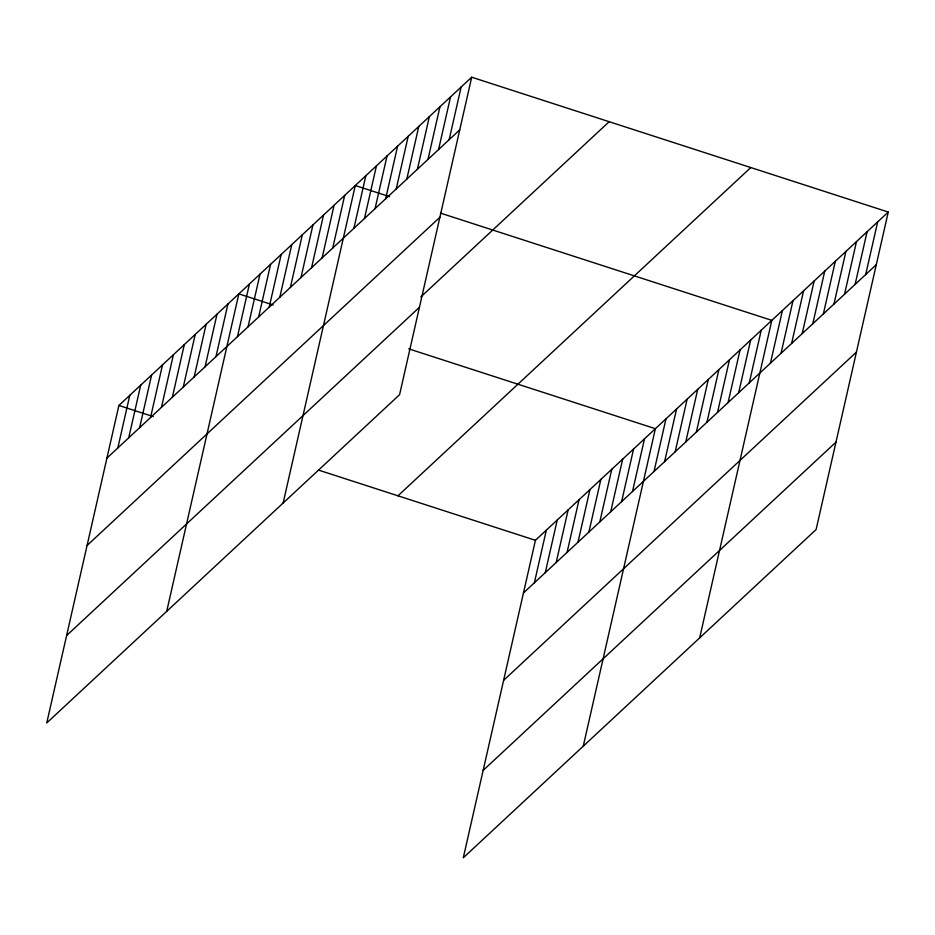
<?xml version="1.0" encoding="UTF-8"?>
<svg xmlns="http://www.w3.org/2000/svg" width="935" height="935" viewBox="0 0 935 935"><rect width="100%" height="100%" fill="white"/><g stroke="black" fill="none" stroke-linecap="round" stroke-linejoin="round"><path stroke-width="1.4" d="M471.707 77.208L118.885 405.463L46.75 722.954L399.572 394.699L471.707 77.208L888.25 212.046L816.115 529.537L463.292 857.792L535.428 540.301L888.25 212.046M117.822 447.97L129.79 395.318M128.726 437.825L140.694 385.173M139.631 427.681L151.599 375.029M150.535 417.536L162.503 364.884M161.451 407.391L173.407 354.739M172.356 397.246L184.312 344.594M183.26 387.102L195.216 334.45M194.164 376.957L206.121 324.293M205.069 366.8L217.025 314.148M215.973 356.656L227.941 304.004M166.71 611.35L238.846 293.859L273.207 304.985M237.467 336.67L249.423 284.006M248.044 326.818L260.012 274.165M258.633 316.965L270.601 264.313M269.222 307.124L281.178 254.472M279.799 297.272L291.767 244.619M290.388 287.431L302.344 234.778M300.976 277.578L312.933 224.926M311.554 267.726L323.522 215.073M322.143 257.885L334.099 205.232M332.731 248.032L344.688 195.38M283.141 503.018L355.277 185.539L389.638 196.654M353.897 228.339L365.854 175.686M364.475 218.498L376.443 165.834M375.064 208.645L387.032 155.993M385.652 198.793L397.609 146.141M396.23 188.952L408.198 136.3M406.818 179.099L418.786 126.447M417.407 169.258L429.364 116.606M427.985 159.406L439.953 106.754M438.573 149.553L450.53 96.901M449.162 139.712L461.119 87.06M534.364 582.809L546.332 530.157M545.28 572.664L557.237 520.012M556.185 562.519L568.141 509.867M567.089 552.375L579.045 499.722M577.994 542.23L589.95 489.578M588.898 532.085L600.854 479.421M599.803 521.929L611.771 469.276M610.707 511.784L622.675 459.132M621.611 501.639L633.579 448.987M632.516 491.494L644.484 438.842M583.253 746.188L655.388 428.697L408.677 348.837M654.009 471.497L665.977 418.845M664.598 461.656L676.554 409.004M675.175 451.804L687.143 399.151M685.764 441.963L697.72 389.311M696.353 432.11L708.309 379.458M706.93 422.258L718.898 369.606M717.519 412.417L729.475 359.765M728.096 402.564L740.064 349.912M738.685 392.723L750.653 340.071M749.274 382.871L761.23 330.219M699.684 637.857L771.819 320.366L440.502 213.122M770.44 363.177L782.408 310.525M781.029 353.325L792.985 300.673M791.606 343.484L803.574 290.832M802.195 333.631L814.163 280.979M812.784 323.791L824.74 271.127M823.361 313.938L835.329 261.286M833.95 304.085L845.906 251.433M844.539 294.244L856.495 241.592M855.116 284.392L867.084 231.74M865.705 274.551L877.661 221.899M106.917 458.115L459.74 129.86M87.06 545.514L439.882 217.259M420.762 296.991L609.164 121.702M66.607 635.555L419.429 307.299M397.971 495.807L750.793 167.552M523.46 592.954L876.282 264.698M503.603 680.353L856.437 352.098M483.15 770.393L835.972 442.138M118.885 405.463L153.246 416.589M318.391 470.048L535.428 540.301"/></g></svg>
